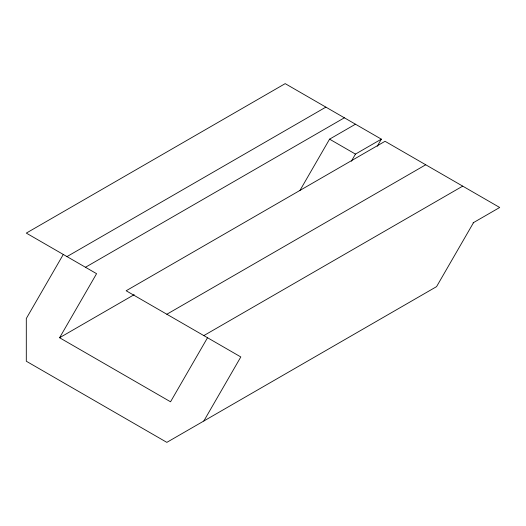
<?xml version="1.0" encoding="UTF-8"?>
<svg xmlns="http://www.w3.org/2000/svg" width="526" height="526" viewBox="0 0 526 526"><rect width="100%" height="100%" fill="white"/><g stroke="black" fill="none" stroke-linecap="round" stroke-linejoin="round"><path stroke-width="0.79" d="M63.284 254.459L26.3 318.519L26.3 361.224L166.841 442.366L436.567 286.637L473.551 222.583M207.527 337.731L170.542 401.792L59.589 337.738L96.574 273.678L26.3 233.103L285.191 83.634L381.35 139.153L377.241 146.274M299.984 190.399L329.572 139.153L355.458 124.208M351.355 161.219L355.464 154.098L381.35 139.153M203.825 421.01L240.809 356.95L126.155 290.76L385.045 141.29L499.7 207.481L473.117 222.833M66.986 256.596L325.87 107.126M85.475 267.267L344.366 117.798M59.589 337.738L134.176 294.672M166.841 314.246L425.731 164.776M203.825 335.601L462.716 186.132M329.572 139.153L355.464 154.098"/></g></svg>
